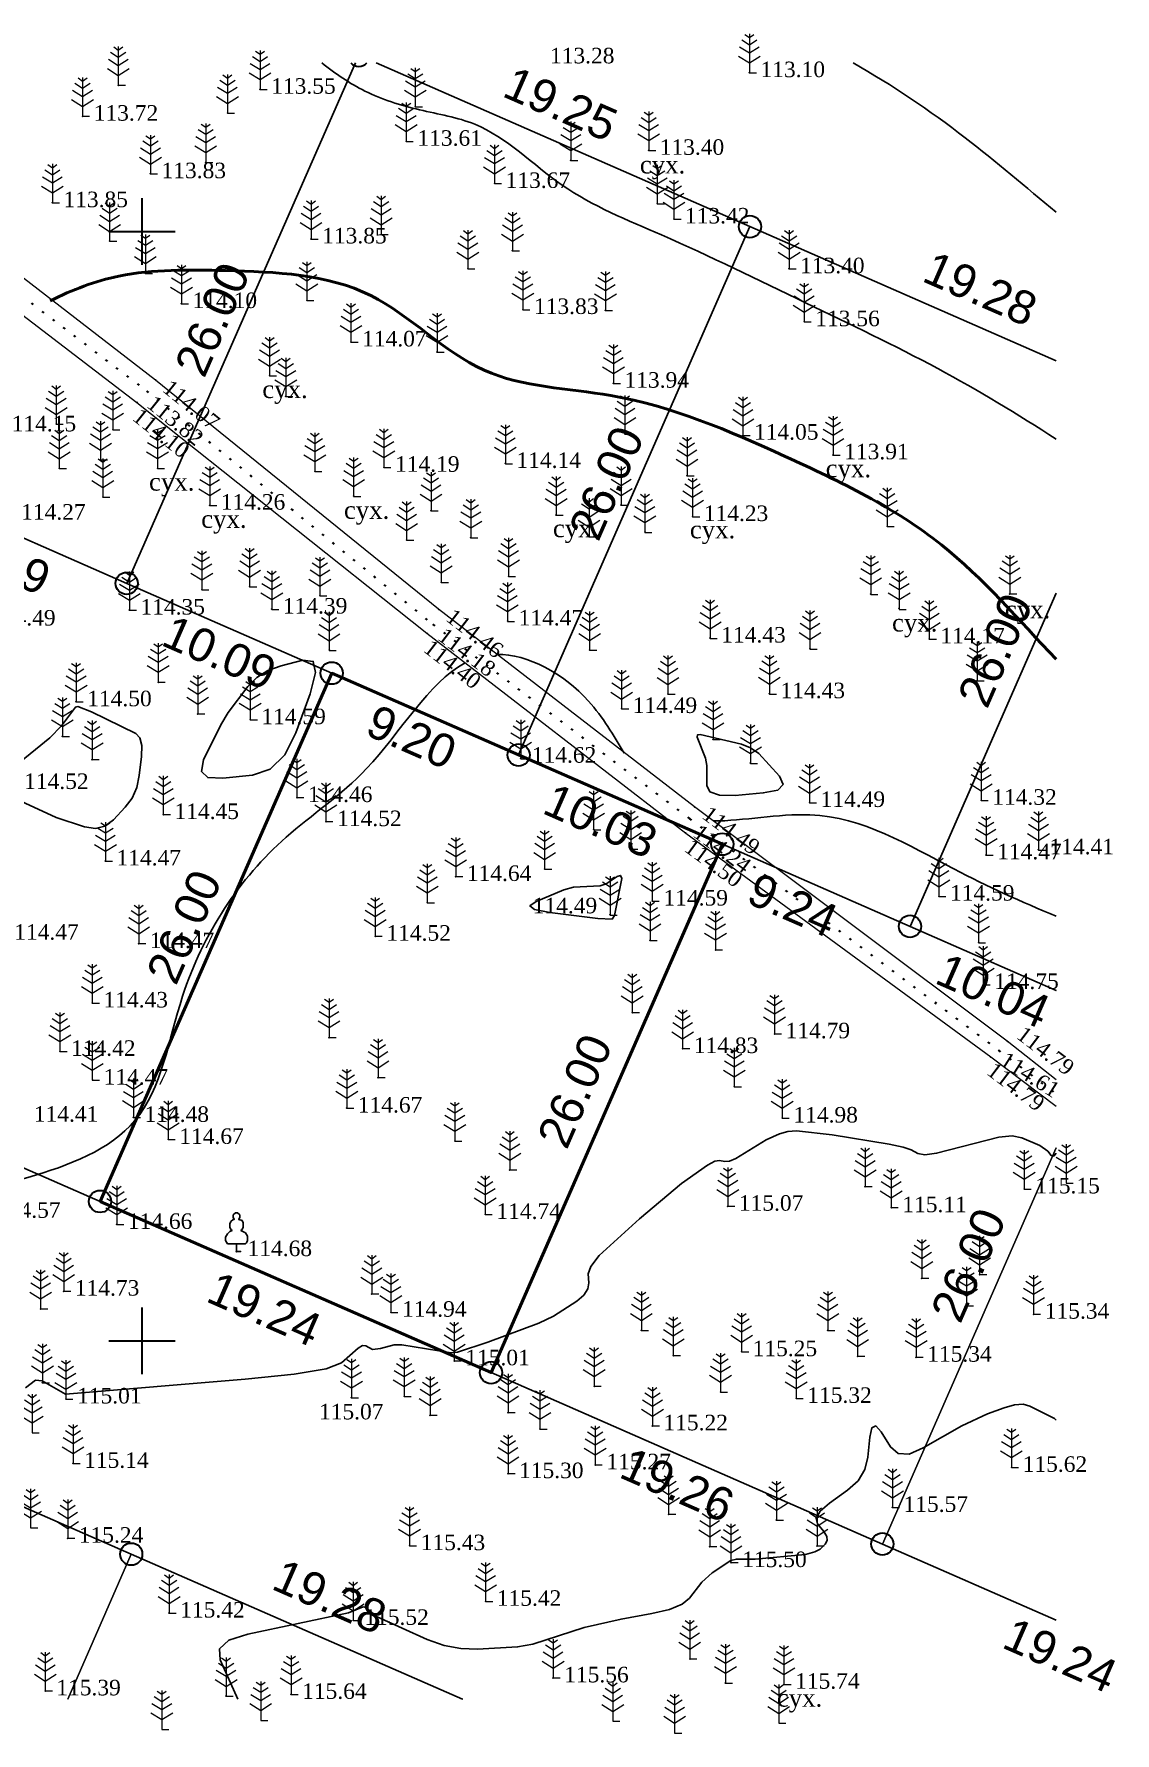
# Model space of a CAD drawing. Header units: millimetres. Extents: x 5405502.4 to 5405593.9, y 5525032.3 to 5525112.3.
# Drawn here: x 5405545.1 to 5405593.9, y 5525032.3 to 5525108.9 of the extents above; entities that cross this region are included whole.
import ezdxf
from ezdxf.enums import TextEntityAlignment as Align

# ---------------------------------------------------------------- set-up
doc = ezdxf.new("R2010")
doc.units = ezdxf.units.MM
doc.linetypes.add('HIDDEN', pattern=[0.5, 0, -0.5])
for name, color, linetype, lineweight in [('11900000', 1, 'Continuous', 30), ('рельеф', 7, 'Continuous', 0), ('ТОЧКИ', 7, 'Continuous', 30)]:
    doc.layers.add(name, color=color, linetype=linetype, lineweight=lineweight)
for name, color, linetype in [('горизонтали', 42, 'Continuous'), ('Ділянки_Межі', 10, 'Continuous'), ('надписи', 7, 'Continuous'), ('отметки', 7, 'Continuous'), ('промеры', 185, 'Continuous'), ('Растительность', 7, 'Continuous')]:
    doc.layers.add(name, color=color, linetype=linetype)
doc.styles.get("Standard").update_dxf_attribs({"font": 'arial.ttf'})
doc.styles.add('times', font='times.ttf')
doc.linetypes.add('канава 0', pattern='A,0.9,0,["|",Standard,S=0.25,R=0,X=0,Y=0],0.1', length=1)

# ---------------------------------------------------------------- blocks, each defined once
blk = doc.blocks.new('A$C51FE15A3')
at = {"layer": 'Растительность', "color": 94, "lineweight": 0}
for points in [[(-0.201, 1.726), (0, 1.584), (0.201, 1.726)], [(0, 1.75), (0, 0), (0.319, 0)], [(-0.447, 1.172), (0, 0.895), (0.447, 1.172)], [(-0.343, 1.489), (0, 1.267), (0.343, 1.489)], [(-0.493, 0.753), (0, 0.444), (0.493, 0.753)]]:
    blk.add_lwpolyline(points, dxfattribs=at)
blk = doc.blocks.new('A$C2ACB5305')
at = {"layer": 'Растительность'}
blk.add_lwpolyline([(0.2, 0), (0.2, 0), (0, 0), (0, 0.35), (-0.4, 0.35), (-0.5, 0.5), (-0.5, 0.65), (-0.4, 0.8), (-0.3, 0.9), (-0.2, 0.95), (-0.25, 1), (-0.3, 1.1), (-0.3, 1.25), (-0.25, 1.35), (-0.15, 1.45), (-0.1, 1.45), (-0.15, 1.55), (-0.15, 1.65), (-0.05, 1.75), (0.05, 1.75), (0.15, 1.65), (0.15, 1.55), (0.1, 1.45), (0.25, 1.4), (0.3, 1.3), (0.3, 1.1), (0.25, 1), (0.2, 0.95), (0.4, 0.85), (0.5, 0.7), (0.5, 0.5), (0.45, 0.4), (0.4, 0.35), (0, 0.35)], dxfattribs=at)

msp = doc.modelspace()

# ---------------------------------------------------------------- linework, layer by layer
at = {"layer": '11900000', "color": 7}
for points in [[(5405550, 5525098.5, 0), (5405550, 5525101.5, 0)], [(5405550, 5525098.5, 0), (5405550, 5525101.5, 0)], [(5405548.5, 5525100, 0), (5405551.5, 5525100, 0)], [(5405548.5, 5525100, 0), (5405551.5, 5525100, 0)], [(5405550, 5525048.5, 0), (5405550, 5525051.5, 0)], [(5405550, 5525048.5, 0), (5405550, 5525051.5, 0)], [(5405548.5, 5525050, 0), (5405551.5, 5525050, 0)], [(5405548.5, 5525050, 0), (5405551.5, 5525050, 0)]]:
    msp.add_polyline3d(points, dxfattribs=at)
at = {"layer": 'горизонтали', "color": 32}
for points in [[(5405553.647, 5525075.352, 114.5), (5405552.967, 5525075.382, 114.5), (5405552.677, 5525075.662, 114.5), (5405552.777, 5525076.182, 114.5), (5405553.547, 5525077.762, 114.5), (5405553.877, 5525078.322, 114.5), (5405554.767, 5525079.492, 114.5), (5405555.177, 5525079.892, 114.5), (5405555.677, 5525080.212, 114.5), (5405556.277, 5525080.422, 114.5), (5405557.247, 5525080.682, 114.5), (5405557.717, 5525080.622, 114.5), (5405557.827, 5525080.122, 114.5), (5405557.577, 5525079.162, 114.5), (5405556.937, 5525077.402, 114.5), (5405556.437, 5525076.402, 114.5), (5405555.777, 5525075.762, 114.5), (5405554.977, 5525075.492, 114.5), (5405553.647, 5525075.352, 114.5)], [(5405577.027, 5525076.892, 114.5), (5405577.427, 5525076.732, 114.5), (5405577.807, 5525076.472, 114.5), (5405578.737, 5525075.442, 114.5), (5405578.897, 5525075.072, 114.5), (5405578.657, 5525074.822, 114.5), (5405578.007, 5525074.692, 114.5), (5405576.737, 5525074.582, 114.5), (5405576.027, 5525074.592, 114.5), (5405575.597, 5525074.742, 114.5), (5405575.467, 5525075.032, 114.5), (5405575.457, 5525075.932, 114.5), (5405575.397, 5525076.262, 114.5), (5405575.027, 5525077.202, 114.5), (5405575.047, 5525077.312, 114.5), (5405575.167, 5525077.322, 114.5), (5405577.027, 5525076.892, 114.5)], [(5405571.197, 5525069.002, 114.5), (5405570.547, 5525069.032, 114.5), (5405568.387, 5525069.302, 114.5), (5405567.697, 5525069.432, 114.5), (5405567.487, 5525069.602, 114.5), (5405567.767, 5525069.802, 114.5), (5405569.017, 5525070.322, 114.5), (5405569.447, 5525070.442, 114.5), (5405570.657, 5525070.512, 114.5), (5405570.927, 5525070.592, 114.5), (5405571.427, 5525070.922, 114.5), (5405571.567, 5525070.972, 114.5), (5405571.627, 5525070.842, 114.5), (5405571.297, 5525069.162, 114.5), (5405571.197, 5525069.002, 114.5)]]:
    msp.add_polyline3d(points, close=True, dxfattribs=at)
for points in [[(5405544.307, 5525075.922, 114.5), (5405545.847, 5525077.172, 114.5), (5405546.377, 5525077.712, 114.5), (5405546.997, 5525078.552, 114.5), (5405547.107, 5525078.582, 114.5), (5405547.727, 5525078.352, 114.5), (5405549.727, 5525077.372, 114.5), (5405549.907, 5525077.172, 114.5), (5405549.987, 5525076.832, 114.5), (5405549.977, 5525076.332, 114.5), (5405549.877, 5525075.482, 114.5), (5405549.767, 5525074.942, 114.5), (5405549.557, 5525074.462, 114.5), (5405549.247, 5525074.052, 114.5), (5405548.717, 5525073.482, 114.5), (5405548.327, 5525073.192, 114.5), (5405547.897, 5525073.092, 114.5), (5405547.407, 5525073.162, 114.5), (5405546.137, 5525073.592, 114.5), (5405544.537, 5525074.322, 114.5)], [(5405544.747, 5525047.872, 115), (5405545.197, 5525048.222, 115), (5405545.497, 5525048.192, 115), (5405546.547, 5525047.592, 115), (5405554.647, 5525048.262, 115), (5405556.857, 5525048.492, 115), (5405558.307, 5525048.742, 115), (5405558.997, 5525049.012, 115), (5405559.737, 5525049.672, 115), (5405559.947, 5525049.782, 115), (5405560.087, 5525049.772, 115), (5405560.387, 5525049.602, 115), (5405560.757, 5525049.652, 115), (5405561.367, 5525049.812, 115), (5405561.717, 5525049.812, 115), (5405563.937, 5525049.452, 115), (5405564.217, 5525049.492, 115), (5405565.587, 5525049.942, 115), (5405567.887, 5525050.792, 115), (5405568.557, 5525051.102, 115), (5405569.607, 5525051.792, 115), (5405569.917, 5525052.062, 115), (5405570.097, 5525052.342, 115), (5405570.147, 5525052.612, 115), (5405570.117, 5525053.012, 115), (5405570.227, 5525053.352, 115), (5405570.607, 5525053.842, 115), (5405572.427, 5525055.492, 115), (5405574.327, 5525057.082, 115), (5405575.497, 5525057.922, 115), (5405575.827, 5525058.092, 115), (5405576.037, 5525058.122, 115), (5405576.277, 5525058.082, 115), (5405576.477, 5525058.102, 115), (5405576.767, 5525058.212, 115), (5405578.137, 5525059.062, 115), (5405578.737, 5525059.332, 115), (5405579.107, 5525059.432, 115), (5405579.497, 5525059.462, 115), (5405581.107, 5525059.282, 115), (5405583.677, 5525058.862, 115), (5405584.317, 5525058.722, 115), (5405584.667, 5525058.602, 115), (5405584.977, 5525058.442, 115), (5405585.287, 5525058.382, 115), (5405585.817, 5525058.452, 115), (5405588.627, 5525059.182, 115), (5405589.227, 5525059.232, 115), (5405589.657, 5525059.152, 115), (5405590.477, 5525058.802, 115), (5405590.837, 5525058.542, 115), (5405590.977, 5525058.352, 115), (5405591.097, 5525058.322, 115), (5405591.211, 5525058.46, 115)], [(5405554.318, 5525033.845, 115.5), (5405554.317, 5525033.852, 115.5), (5405553.527, 5525035.622, 115.5), (5405553.497, 5525036.112, 115.5), (5405553.907, 5525036.502, 115.5), (5405554.767, 5525036.782, 115.5), (5405559.307, 5525037.742, 115.5), (5405559.967, 5525038.012, 115.5), (5405560.087, 5525037.982, 115.5), (5405560.597, 5525037.562, 115.5), (5405562.857, 5525036.542, 115.5), (5405563.627, 5525036.272, 115.5), (5405564.377, 5525036.122, 115.5), (5405565.117, 5525036.092, 115.5), (5405566.927, 5525036.202, 115.5), (5405567.617, 5525036.332, 115.5), (5405569.937, 5525037.072, 115.5), (5405571.597, 5525037.452, 115.5), (5405572.977, 5525037.702, 115.5), (5405573.777, 5525037.892, 115.5), (5405574.347, 5525038.132, 115.5), (5405574.687, 5525038.402, 115.5), (5405575.237, 5525039.112, 115.5), (5405575.707, 5525039.542, 115.5), (5405576.547, 5525040.102, 115.5), (5405576.797, 5525040.162, 115.5), (5405577.647, 5525040.162, 115.5), (5405579.907, 5525040.372, 115.5), (5405580.327, 5525040.482, 115.5), (5405580.567, 5525040.612, 115.5), (5405580.797, 5525040.832, 115.5), (5405580.887, 5525040.992, 115.5), (5405580.867, 5525041.182, 115.5), (5405580.737, 5525041.402, 115.5), (5405580.447, 5525041.742, 115.5), (5405580.387, 5525042.002, 115.5), (5405580.567, 5525042.312, 115.5), (5405580.987, 5525042.682, 115.5), (5405581.807, 5525043.262, 115.5), (5405582.277, 5525043.692, 115.5), (5405582.577, 5525044.192, 115.5), (5405582.717, 5525044.752, 115.5), (5405582.807, 5525045.662, 115.5), (5405582.907, 5525046.082, 115.5), (5405583.077, 5525046.162, 115.5), (5405583.317, 5525045.892, 115.5), (5405583.737, 5525045.212, 115.5), (5405584.087, 5525044.912, 115.5), (5405584.587, 5525044.892, 115.5), (5405585.217, 5525045.172, 115.5), (5405586.957, 5525046.172, 115.5), (5405588.107, 5525046.702, 115.5), (5405588.867, 5525046.982, 115.5), (5405589.337, 5525047.112, 115.5), (5405589.717, 5525047.142, 115.5), (5405590.027, 5525047.052, 115.5), (5405591.137, 5525046.492, 115.5), (5405591.211, 5525046.42, 115.5)]]:
    msp.add_polyline3d(points, dxfattribs=at)
for points, knots in [([(5405558.101, 5525107.598), (5405558.728, 5525107.11), (5405560.057, 5525106.182), (5405562.486, 5525105.421), (5405565.832, 5525104.897), (5405568.827, 5525101.723), (5405574.123, 5525099.626), (5405579.745, 5525096.832), (5405585.788, 5525093.994), (5405589.471, 5525091.761), (5405591.211, 5525090.632)], [14.479111, 14.479111, 14.479111, 14.479111, 16.826034, 19.431788, 22.005704, 26.799828, 31.811981, 38.996737, 45.651099, 51.844676, 51.844676, 51.844676, 51.844676]), ([(5405591.211, 5525100.863), (5405589.845, 5525101.996), (5405586.917, 5525104.501), (5405583.833, 5525106.589), (5405582.051, 5525107.598)], [232.276192, 232.276192, 232.276192, 232.276192, 237.536386, 243.690665, 243.690665, 243.690665, 243.690665]), ([(5405571.731, 5525076.49), (5405571.267, 5525077.282), (5405569.908, 5525079.585), (5405567.388, 5525080.956), (5405565.995, 5525080.937)], [364.394673, 364.394673, 364.394673, 364.394673, 366.968501, 371.521638, 371.521638, 371.521638, 371.521638]), ([(5405564.572, 5525080.559), (5405562.906, 5525079.67), (5405560.685, 5525075.663), (5405555.322, 5525072.227), (5405551.592, 5525066.625), (5405550.638, 5525059.403), (5405543.146, 5525056.522), (5405535.988, 5525055.956), (5405527.943, 5525053.734), (5405521.162, 5525050.271), (5405521.307, 5525041.822), (5405517.894, 5525042.432), (5405516.049, 5525041.732), (5405515.894, 5525038.175), (5405513.06, 5525035.937), (5405511.072, 5525034.347), (5405510.449, 5525033.845)], [373.184351, 373.184351, 373.184351, 373.184351, 379.452418, 384.22613, 392.765907, 398.774239, 404.236612, 414.559908, 420.876887, 429.320193, 435.927774, 437.596895, 438.692024, 441.444871, 446.618091, 449.011545, 449.011545, 449.011545, 449.011545]), ([(5405591.211, 5525069.134), (5405589.653, 5525069.782), (5405585.989, 5525071.433), (5405581.325, 5525074.345), (5405577.105, 5525073.423), (5405575.758, 5525073.429)], [342.512283, 342.512283, 342.512283, 342.512283, 347.557694, 354.49476, 358.612752, 358.612752, 358.612752, 358.612752])]:
    msp.add_open_spline(points, degree=3, knots=knots, dxfattribs=at)
at = {"layer": 'горизонтали', "color": 32, "lineweight": 50}
msp.add_open_spline([(5405591.211, 5525080.719), (5405589.526, 5525082.475), (5405586.147, 5525086.486), (5405578.934, 5525089.947), (5405572.117, 5525092.895), (5405565.016, 5525092.996), (5405560.494, 5525098.002), (5405554.353, 5525098.24), (5405549.372, 5525098.318), (5405546.859, 5525097.377), (5405545.865, 5525096.877)], degree=3, knots=[344.381055, 344.381055, 344.381055, 344.381055, 351.634905, 359.732332, 368.054814, 373.883266, 380.004986, 386.648546, 391.457009, 394.799547, 394.799547, 394.799547, 394.799547], dxfattribs=at)
at = {"layer": 'Ділянки_Межі'}
for points in [[(5405559.62, 5525107.598), (5405549.312, 5525084.135), (5405540.894, 5525087.821), (5405518.613, 5525097.576)], [(5405560.552, 5525107.598), (5405577.405, 5525100.219), (5405566.977, 5525076.402), (5405558.553, 5525080.09), (5405549.312, 5525084.135)], [(5405549.312, 5525084.135), (5405559.62, 5525107.598)], [(5405566.977, 5525076.402), (5405577.405, 5525100.219), (5405591.211, 5525094.174)], [(5405591.211, 5525083.702), (5405584.621, 5525068.677), (5405576.161, 5525072.381), (5405566.977, 5525076.402)], [(5405584.621, 5525068.677), (5405591.211, 5525083.702)], [(5405591.211, 5525065.791), (5405584.621, 5525068.677)]]:
    msp.add_lwpolyline(points, dxfattribs=at)
at = {"layer": 'Ділянки_Межі', "lineweight": 25}
for points in [[(5405560.552, 5525107.598), (5405577.405, 5525100.219), (5405591.211, 5525094.174)], [(5405591.211, 5525037.409), (5405583.377, 5525040.839), (5405565.733, 5525048.564), (5405548.11, 5525056.279), (5405530.466, 5525064.004), (5405519.862, 5525068.646), (5405517.04, 5525062.202), (5405514.247, 5525055.822), (5405531.873, 5525048.105), (5405549.514, 5525040.382), (5405564.445, 5525033.845)]]:
    msp.add_lwpolyline(points, dxfattribs=at)
at = {"layer": 'Ділянки_Межі'}
msp.add_lwpolyline([(5405530.466, 5525064.004), (5405540.894, 5525087.821), (5405549.312, 5525084.135), (5405558.553, 5525080.09), (5405548.11, 5525056.279)], close=True, dxfattribs=at)
at = {"layer": 'Ділянки_Межі', "lineweight": 50}
msp.add_lwpolyline([(5405548.11, 5525056.279), (5405558.553, 5525080.09), (5405566.977, 5525076.402), (5405576.161, 5525072.381), (5405565.733, 5525048.564)], close=True, dxfattribs=at)
at = {"layer": 'Ділянки_Межі', "lineweight": 0}
for points in [[(5405565.733, 5525048.564), (5405576.161, 5525072.381), (5405584.621, 5525068.677), (5405591.211, 5525065.791)], [(5405591.211, 5525058.7), (5405583.377, 5525040.839), (5405565.733, 5525048.564)], [(5405583.377, 5525040.839), (5405591.211, 5525058.7)], [(5405525.635, 5525033.845), (5405531.873, 5525048.105), (5405549.514, 5525040.382), (5405546.652, 5525033.845)], [(5405546.652, 5525033.845), (5405549.514, 5525040.382), (5405564.445, 5525033.845)], [(5405591.211, 5525037.409), (5405583.377, 5525040.839)]]:
    msp.add_lwpolyline(points, dxfattribs=at)
at = {"layer": 'отметки', "color": 7}
for p in [(5405577.382, 5525107.154, 113.1), (5405548.931, 5525106.591, 113.629), (5405555.325, 5525106.407, 113.55), (5405553.854, 5525105.336, 113.627), (5405562.32, 5525105.62, 113.478), (5405547.323, 5525105.193, 113.717), (5405561.916, 5525104.062, 113.606), (5405552.87, 5525103.117, 113.833), (5405569.326, 5525103.204, 113.425), (5405572.838, 5525103.653, 113.396), (5405550.38, 5525102.6, 113.828), (5405565.891, 5525102.161, 113.673), (5405545.959, 5525101.294, 113.847), (5405573.227, 5525101.258, 113.455), (5405573.975, 5525100.56, 113.424), (5405548.547, 5525099.567, 113.908), (5405557.622, 5525099.66, 113.852), (5405560.782, 5525099.872, 113.915), (5405566.699, 5525099.129, 113.706), (5405550.154, 5525098.119, 114.026), (5405564.691, 5525098.317, 113.824), (5405579.165, 5525098.316, 113.398), (5405551.78, 5525096.746, 114.095), (5405557.434, 5525096.889, 114.134), (5405567.169, 5525096.48, 113.828), (5405570.893, 5525096.45, 113.829), (5405579.851, 5525095.929, 113.557), (5405559.423, 5525095.016, 114.068), (5405563.305, 5525094.566, 114.022), (5405550.609, 5525093.299, 114.074), (5405555.754, 5525093.498, 114.187), (5405571.249, 5525093.158, 113.938), (5405550.233, 5525092.788, 113.816), (5405556.482, 5525092.572, 114.136), (5405549.773, 5525092.292, 114.104), (5405546.139, 5525091.325, 114.16), (5405548.69, 5525091.071, 114.167), (5405571.77, 5525090.877, 114.179), (5405577.088, 5525090.815, 114.052), (5405546.279, 5525089.324, 114.216), (5405548.131, 5525089.712, 114.216), (5405550.702, 5525089.327, 114.196), (5405560.906, 5525089.368, 114.194), (5405566.378, 5525089.542, 114.141), (5405581.154, 5525089.931, 113.909), (5405557.796, 5525089.193, 114.217), (5405574.575, 5525088.996, 114.087), (5405548.239, 5525088.027, 114.235), (5405559.539, 5525088.076, 114.244), (5405553.052, 5525087.66, 114.264), (5405563.031, 5525087.417, 114.254), (5405568.668, 5525087.224, 114.333), (5405571.599, 5525087.674, 114.318), (5405574.824, 5525087.147, 114.232), (5405564.818, 5525086.203, 114.285), (5405570.157, 5525086.249, 114.349), (5405572.674, 5525086.448, 114.279), (5405583.594, 5525086.712, 114.042), (5405561.935, 5525086.091, 114.335), (5405554.851, 5525083.992, 114.399), (5405563.498, 5525084.183, 114.369), (5405566.526, 5525084.454, 114.4), (5405552.709, 5525083.861, 114.334), (5405558.023, 5525083.59, 114.413), (5405582.851, 5525083.656, 114.228), (5405589.115, 5525083.666, 113.996), (5405549.432, 5525082.931, 114.347), (5405555.85, 5525082.976, 114.389), (5405563.367, 5525082.965, 114.458), (5405566.478, 5525082.44, 114.47), (5405584.123, 5525083.008, 114.405), (5405562.847, 5525081.89, 114.399), (5405563.133, 5525082.273, 114.182), (5405575.612, 5525081.671, 114.432), (5405585.488, 5525081.631, 114.171), (5405558.439, 5525081.128, 114.494), (5405570.177, 5525081.134, 114.441), (5405580.112, 5525081.189, 114.499), (5405550.736, 5525079.683, 114.396), (5405587.645, 5525079.757, 114.195), (5405547.031, 5525078.799, 114.496), (5405573.715, 5525079.157, 114.44), (5405578.285, 5525079.163, 114.434), (5405552.515, 5525078.248, 114.415), (5405554.879, 5525077.989, 114.586), (5405571.619, 5525078.496, 114.49), (5405546.411, 5525077.242, 114.511), (5405575.743, 5525077.112, 114.503), (5405567.071, 5525076.254, 114.616), (5405547.753, 5525076.194, 114.58), (5405577.429, 5525076.034, 114.519), (5405556.982, 5525074.481, 114.458), (5405574.913, 5525074.055, 114.495), (5405580.09, 5525074.26, 114.492), (5405587.829, 5525074.359, 114.323), (5405550.963, 5525073.716, 114.454), (5405558.297, 5525073.396, 114.517), (5405574.704, 5525073.518, 114.24), (5405570.36, 5525073.051, 114.526), (5405574.514, 5525072.886, 114.497), (5405572.034, 5525072.162, 114.507), (5405588.052, 5525071.902, 114.466), (5405590.409, 5525072.128, 114.405), (5405548.35, 5525071.622, 114.468), (5405564.144, 5525070.925, 114.637), (5405568.151, 5525071.268, 114.508), (5405562.864, 5525069.741, 114.513), (5405573.006, 5525069.817, 114.59), (5405585.923, 5525070.038, 114.586), (5405571.1, 5525069.206, 114.487), (5405549.851, 5525067.899, 114.466), (5405560.517, 5525068.232, 114.519), (5405572.904, 5525068.042, 114.635), (5405587.711, 5525067.957, 114.654), (5405575.854, 5525067.615, 114.66), (5405587.919, 5525066.057, 114.747), (5405547.763, 5525065.223, 114.429), (5405572.102, 5525064.791, 114.717), (5405558.43, 5525063.665, 114.585), (5405578.513, 5525063.834, 114.794), (5405589.003, 5525063.494, 114.789), (5405546.301, 5525063.042, 114.422), (5405574.373, 5525063.168, 114.825), (5405588.264, 5525062.797, 114.789), (5405588.63, 5525063.085, 114.605), (5405547.77, 5525061.746, 114.473), (5405560.644, 5525061.857, 114.596), (5405576.704, 5525061.446, 114.872), (5405559.229, 5525060.485, 114.67), (5405549.613, 5525060.065, 114.483), (5405578.865, 5525060.036, 114.981), (5405551.181, 5525059.072, 114.674), (5405564.107, 5525058.997, 114.785), (5405566.578, 5525057.697, 114.815), (5405582.596, 5525056.947, 115.096), (5405589.771, 5525056.843, 115.154), (5405565.476, 5525055.692, 114.743), (5405576.406, 5525056.062, 115.074), (5405583.774, 5525055.995, 115.106), (5405548.862, 5525055.242, 114.664), (5405554.259, 5525054.015, 114.683), (5405585.147, 5525052.819, 115.298), (5405587.755, 5525052.98, 115.244), (5405546.473, 5525052.235, 114.726), (5405560.358, 5525052.108, 114.939), (5405545.432, 5525051.437, 114.775), (5405561.223, 5525051.284, 114.945), (5405587.175, 5525051.585, 115.32), (5405590.196, 5525051.196, 115.338), (5405572.515, 5525050.471, 115.128), (5405580.916, 5525050.469, 115.288), (5405577.027, 5525049.505, 115.253), (5405564.074, 5525049.095, 115.013), (5405573.948, 5525049.334, 115.238), (5405582.266, 5525049.305, 115.452), (5405584.897, 5525049.257, 115.337), (5405545.51, 5525048.11, 115.007), (5405570.384, 5525047.952, 115.165), (5405546.573, 5525047.373, 115.013), (5405559.443, 5525047.433, 115.067), (5405561.819, 5525047.49, 115.094), (5405576.078, 5525047.692, 115.292), (5405579.49, 5525047.401, 115.315), (5405562.986, 5525046.635, 115.096), (5405566.499, 5525046.764, 115.088), (5405567.938, 5525046.023, 115.163), (5405573.005, 5525046.164, 115.225), (5405546.891, 5525044.471, 115.14), (5405570.435, 5525044.406, 115.266), (5405589.2, 5525044.292, 115.623), (5405566.497, 5525044.008, 115.301), (5405573.742, 5525042.177, 115.383), (5405578.599, 5525041.923, 115.469), (5405583.829, 5525042.487, 115.571), (5405546.65, 5525041.099, 115.243), (5405562.064, 5525040.762, 115.43), (5405575.589, 5525040.721, 115.474), (5405580.43, 5525040.753, 115.485), (5405576.556, 5525039.999, 115.503), (5405565.494, 5525038.254, 115.416), (5405551.222, 5525037.725, 115.423), (5405559.522, 5525037.395, 115.517), (5405574.696, 5525035.659, 115.564), (5405545.637, 5525034.218, 115.385), (5405568.533, 5525034.804, 115.556), (5405576.301, 5525034.57, 115.575), (5405578.942, 5525034.517, 115.738), (5405553.79, 5525033.984, 115.47), (5405556.718, 5525034.059, 115.644)]:
    msp.add_point(p, dxfattribs=at)
at = {"layer": 'рельеф', "color": 7, "linetype": 'канава 0'}
for points, elevation in [([(5405529.904, 5525107.598), (5405535.434, 5525103.256), (5405549.773, 5525092.292), (5405562.847, 5525081.89), (5405574.514, 5525072.886), (5405588.264, 5525062.797), (5405591.211, 5525060.568)], 113.39), ([(5405591.211, 5525061.757), (5405589, 5525063.5), (5405574.91, 5525074.06), (5405563.36, 5525082.97), (5405550.609, 5525093.299), (5405536.247, 5525104.388), (5405532.035, 5525107.598)], 113.66)]:
    msp.add_lwpolyline(points, dxfattribs=dict(at, elevation=elevation))
at = {"layer": 'рельеф', "color": 7, "linetype": 'HIDDEN', "lineweight": 40, "elevation": 113.4}
msp.add_lwpolyline([(5405530.894, 5525107.598), (5405535.95, 5525103.67), (5405550.22, 5525092.8), (5405563.12, 5525082.28), (5405574.69, 5525073.53), (5405588.62, 5525063.09), (5405591.211, 5525061.132)], dxfattribs=at)
at = {"layer": 'ТОЧКИ'}
for centre in [(5405577.405, 5525100.219), (5405549.312, 5525084.135, 107.24), (5405558.553, 5525080.09, 107.24), (5405566.977, 5525076.402, 107.24), (5405576.161, 5525072.381, 107.24), (5405584.621, 5525068.677, 107.24), (5405548.11, 5525056.279), (5405565.733, 5525048.564), (5405583.377, 5525040.839), (5405549.514, 5525040.382)]:
    msp.add_circle(centre, 0.5, dxfattribs=at)
for centre, start, end in [((5405559.772, 5525107.939), 223.04433, 269.92903), ((5405559.771, 5525107.939), 270.07097, 316.95567)]:
    msp.add_arc(centre, 0.5, start, end, dxfattribs=at)

# ---------------------------------------------------------------- block references
at = {"layer": 'Растительность', "color": 7}
for name, p in [('A$C51FE15A3', (5405577.38, 5525107.15, 113.1)), ('A$C51FE15A3', (5405548.93, 5525106.59, 113.63)), ('A$C51FE15A3', (5405555.32, 5525106.4, 113.55)), ('A$C51FE15A3', (5405547.32, 5525105.19, 113.72)), ('A$C51FE15A3', (5405553.85, 5525105.33, 113.63)), ('A$C51FE15A3', (5405562.32, 5525105.62, 113.48)), ('A$C51FE15A3', (5405561.91, 5525104.06, 113.61)), ('A$C51FE15A3', (5405572.84, 5525103.65, 113.4)), ('A$C51FE15A3', (5405552.87, 5525103.11, 113.83)), ('A$C51FE15A3', (5405569.33, 5525103.2, 113.43)), ('A$C51FE15A3', (5405550.38, 5525102.59, 113.83)), ('A$C51FE15A3', (5405565.89, 5525102.16, 113.67)), ('A$C51FE15A3', (5405545.96, 5525101.29, 113.85)), ('A$C51FE15A3', (5405573.23, 5525101.25, 113.46)), ('A$C51FE15A3', (5405573.98, 5525100.56, 113.42)), ('A$C51FE15A3', (5405560.78, 5525099.86, 113.92)), ('A$C51FE15A3', (5405548.54, 5525099.56, 113.91)), ('A$C51FE15A3', (5405557.62, 5525099.65, 113.85)), ('A$C51FE15A3', (5405566.7, 5525099.12, 113.71)), ('A$C51FE15A3', (5405564.69, 5525098.31, 113.82)), ('A$C51FE15A3', (5405579.17, 5525098.31, 113.4)), ('A$C51FE15A3', (5405550.15, 5525098.11, 114.03)), ('A$C51FE15A3', (5405551.78, 5525096.74, 114.1)), ('A$C51FE15A3', (5405557.43, 5525096.88, 114.13)), ('A$C51FE15A3', (5405567.17, 5525096.47, 113.83)), ('A$C51FE15A3', (5405570.89, 5525096.44, 113.83)), ('A$C51FE15A3', (5405579.85, 5525095.92, 113.56)), ('A$C51FE15A3', (5405559.42, 5525095.01, 114.07)), ('A$C51FE15A3', (5405563.3, 5525094.56, 114.02)), ('A$C51FE15A3', (5405555.75, 5525093.49, 114.19)), ('A$C51FE15A3', (5405571.25, 5525093.15, 113.94)), ('A$C51FE15A3', (5405556.48, 5525092.56, 114.14)), ('A$C51FE15A3', (5405546.13, 5525091.31, 114.16)), ('A$C51FE15A3', (5405548.68, 5525091.06, 114.17)), ('A$C51FE15A3', (5405571.77, 5525090.86, 114.18)), ('A$C51FE15A3', (5405577.09, 5525090.8, 114.05)), ('A$C51FE15A3', (5405581.15, 5525089.92, 113.91)), ('A$C51FE15A3', (5405546.27, 5525089.31, 114.22)), ('A$C51FE15A3', (5405548.13, 5525089.7, 114.22)), ('A$C51FE15A3', (5405550.7, 5525089.32, 114.2)), ('A$C51FE15A3', (5405557.79, 5525089.18, 114.22)), ('A$C51FE15A3', (5405560.9, 5525089.36, 114.19)), ('A$C51FE15A3', (5405566.38, 5525089.53, 114.14)), ('A$C51FE15A3', (5405574.57, 5525088.98, 114.09)), ('A$C51FE15A3', (5405548.23, 5525088.02, 114.24)), ('A$C51FE15A3', (5405553.05, 5525087.65, 114.26)), ('A$C51FE15A3', (5405559.54, 5525088.06, 114.24)), ('A$C51FE15A3', (5405571.6, 5525087.66, 114.32)), ('A$C51FE15A3', (5405563.03, 5525087.4, 114.25)), ('A$C51FE15A3', (5405568.67, 5525087.21, 114.33)), ('A$C51FE15A3', (5405574.82, 5525087.13, 114.23)), ('A$C51FE15A3', (5405561.93, 5525086.08, 114.34)), ('A$C51FE15A3', (5405564.82, 5525086.19, 114.28)), ('A$C51FE15A3', (5405570.15, 5525086.23, 114.35)), ('A$C51FE15A3', (5405572.67, 5525086.43, 114.28)), ('A$C51FE15A3', (5405583.59, 5525086.7, 114.04)), ('A$C51FE15A3', (5405566.52, 5525084.44, 114.4)), ('A$C51FE15A3', (5405552.7, 5525083.85, 114.33)), ('A$C51FE15A3', (5405554.85, 5525083.98, 114.4)), ('A$C51FE15A3', (5405563.49, 5525084.17, 114.37)), ('A$C51FE15A3', (5405549.43, 5525082.93, 114.35)), ('A$C51FE15A3', (5405555.85, 5525082.96, 114.39)), ('A$C51FE15A3', (5405558.02, 5525083.57, 114.41)), ('A$C51FE15A3', (5405582.85, 5525083.64, 114.23)), ('A$C51FE15A3', (5405584.13, 5525082.96, 114.41)), ('A$C51FE15A3', (5405589.12, 5525083.66, 114)), ('A$C51FE15A3', (5405566.47, 5525082.42, 114.47)), ('A$C51FE15A3', (5405575.61, 5525081.65, 114.43)), ('A$C51FE15A3', (5405585.49, 5525081.62, 114.17)), ('A$C51FE15A3', (5405558.43, 5525081.11, 114.49)), ('A$C51FE15A3', (5405570.18, 5525081.12, 114.44)), ('A$C51FE15A3', (5405580.11, 5525081.17, 114.5)), ('A$C51FE15A3', (5405550.73, 5525079.69, 114.4)), ('A$C51FE15A3', (5405573.71, 5525079.14, 114.44)), ('A$C51FE15A3', (5405578.28, 5525079.15, 114.43)), ('A$C51FE15A3', (5405587.65, 5525079.75, 114.2)), ('A$C51FE15A3', (5405547.03, 5525078.8, 114.5)), ('A$C51FE15A3', (5405571.62, 5525078.48, 114.49)), ('A$C51FE15A3', (5405552.51, 5525078.25, 114.41)), ('A$C51FE15A3', (5405554.88, 5525077.99, 114.59)), ('A$C51FE15A3', (5405546.41, 5525077.24, 114.51)), ('A$C51FE15A3', (5405575.74, 5525077.1, 114.5)), ('A$C51FE15A3', (5405547.75, 5525076.2, 114.58)), ('A$C51FE15A3', (5405567.07, 5525076.23, 114.62)), ('A$C51FE15A3', (5405577.43, 5525076.02, 114.52)), ('A$C51FE15A3', (5405556.98, 5525074.48, 114.46)), ('A$C51FE15A3', (5405550.96, 5525073.72, 114.45)), ('A$C51FE15A3', (5405580.09, 5525074.24, 114.49)), ('A$C51FE15A3', (5405587.83, 5525074.35, 114.32)), ('A$C51FE15A3', (5405558.29, 5525073.4, 114.52)), ('A$C51FE15A3', (5405570.36, 5525073.03, 114.53)), ('A$C51FE15A3', (5405548.35, 5525071.62, 114.47)), ('A$C51FE15A3', (5405572.03, 5525072.15, 114.51)), ('A$C51FE15A3', (5405588.05, 5525071.89, 114.47)), ('A$C51FE15A3', (5405590.41, 5525072.11, 114.41)), ('A$C51FE15A3', (5405564.14, 5525070.93, 114.64)), ('A$C51FE15A3', (5405568.15, 5525071.25, 114.51)), ('A$C51FE15A3', (5405585.92, 5525070.02, 114.59)), ('A$C51FE15A3', (5405562.86, 5525069.74, 114.51)), ('A$C51FE15A3', (5405571.1, 5525069.19, 114.49)), ('A$C51FE15A3', (5405573, 5525069.82, 114.59)), ('A$C51FE15A3', (5405549.85, 5525067.9, 114.47)), ('A$C51FE15A3', (5405560.51, 5525068.23, 114.52)), ('A$C51FE15A3', (5405572.9, 5525068.04, 114.63)), ('A$C51FE15A3', (5405575.85, 5525067.62, 114.66)), ('A$C51FE15A3', (5405587.71, 5525067.94, 114.65)), ('A$C51FE15A3', (5405587.92, 5525066.04, 114.75)), ('A$C51FE15A3', (5405547.76, 5525065.22, 114.43)), ('A$C51FE15A3', (5405572.1, 5525064.79, 114.72)), ('A$C51FE15A3', (5405578.51, 5525063.84, 114.79)), ('A$C51FE15A3', (5405546.3, 5525063.04, 114.42)), ('A$C51FE15A3', (5405558.43, 5525063.67, 114.58)), ('A$C51FE15A3', (5405574.37, 5525063.17, 114.83)), ('A$C51FE15A3', (5405547.76, 5525061.75, 114.47)), ('A$C51FE15A3', (5405560.64, 5525061.86, 114.6)), ('A$C51FE15A3', (5405576.7, 5525061.45, 114.87)), ('A$C51FE15A3', (5405549.61, 5525060.07, 114.48)), ('A$C51FE15A3', (5405559.23, 5525060.49, 114.67)), ('A$C51FE15A3', (5405578.86, 5525060.04, 114.98)), ('A$C51FE15A3', (5405551.18, 5525059.07, 114.67)), ('A$C51FE15A3', (5405564.1, 5525059, 114.79)), ('A$C51FE15A3', (5405566.58, 5525057.7, 114.82)), ('A$C51FE15A3', (5405582.6, 5525056.95, 115.1)), ('A$C51FE15A3', (5405591.66, 5525057.11, 115.08)), ('A$C51FE15A3', (5405589.77, 5525056.84, 115.15)), ('A$C51FE15A3', (5405565.47, 5525055.69, 114.74)), ('A$C51FE15A3', (5405576.41, 5525056.06, 115.07)), ('A$C51FE15A3', (5405583.77, 5525056, 115.11)), ('A$C51FE15A3', (5405548.86, 5525055.24, 114.66)), ('A$C2ACB5305', (5405554.26, 5525054.02, 114.68)), ('A$C51FE15A3', (5405585.15, 5525052.82, 115.3)), ('A$C51FE15A3', (5405587.76, 5525052.98, 115.24)), ('A$C51FE15A3', (5405546.47, 5525052.23, 114.73)), ('A$C51FE15A3', (5405560.36, 5525052.11, 114.94)), ('A$C51FE15A3', (5405587.17, 5525051.58, 115.32)), ('A$C51FE15A3', (5405545.43, 5525051.44, 114.77)), ('A$C51FE15A3', (5405561.22, 5525051.28, 114.94)), ('A$C51FE15A3', (5405590.19, 5525051.2, 115.34)), ('A$C51FE15A3', (5405572.51, 5525050.47, 115.13)), ('A$C51FE15A3', (5405580.92, 5525050.47, 115.29)), ('A$C51FE15A3', (5405573.95, 5525049.33, 115.24)), ('A$C51FE15A3', (5405577.03, 5525049.5, 115.25)), ('A$C51FE15A3', (5405582.26, 5525049.3, 115.45)), ('A$C51FE15A3', (5405584.9, 5525049.26, 115.34)), ('A$C51FE15A3', (5405564.07, 5525049.09, 115.01)), ('A$C51FE15A3', (5405545.51, 5525048.11, 115.01)), ('A$C51FE15A3', (5405570.38, 5525047.95, 115.16)), ('A$C51FE15A3', (5405576.08, 5525047.69, 115.29)), ('A$C51FE15A3', (5405546.57, 5525047.37, 115.01)), ('A$C51FE15A3', (5405559.44, 5525047.43, 115.07)), ('A$C51FE15A3', (5405561.82, 5525047.49, 115.09)), ('A$C51FE15A3', (5405579.49, 5525047.4, 115.32)), ('A$C51FE15A3', (5405562.99, 5525046.64, 115.1)), ('A$C51FE15A3', (5405566.5, 5525046.76, 115.09)), ('A$C51FE15A3', (5405573.01, 5525046.16, 115.22)), ('A$C51FE15A3', (5405545.05, 5525045.85, 115.04)), ('A$C51FE15A3', (5405567.94, 5525046.02, 115.16)), ('A$C51FE15A3', (5405546.89, 5525044.47, 115.14)), ('A$C51FE15A3', (5405566.5, 5525044.01, 115.3)), ('A$C51FE15A3', (5405570.43, 5525044.41, 115.27)), ('A$C51FE15A3', (5405589.19, 5525044.29, 115.62)), ('A$C51FE15A3', (5405583.83, 5525042.48, 115.57)), ('A$C51FE15A3', (5405544.98, 5525041.57, 115.13)), ('A$C51FE15A3', (5405573.74, 5525042.18, 115.38)), ('A$C51FE15A3', (5405578.6, 5525041.92, 115.47)), ('A$C51FE15A3', (5405546.65, 5525041.1, 115.24)), ('A$C51FE15A3', (5405562.06, 5525040.76, 115.43)), ('A$C51FE15A3', (5405575.59, 5525040.72, 115.47)), ('A$C51FE15A3', (5405580.43, 5525040.75, 115.49)), ('A$C51FE15A3', (5405576.55, 5525040, 115.5)), ('A$C51FE15A3', (5405551.22, 5525037.72, 115.42)), ('A$C51FE15A3', (5405565.49, 5525038.25, 115.42)), ('A$C51FE15A3', (5405559.52, 5525037.39, 115.52)), ('A$C51FE15A3', (5405574.69, 5525035.66, 115.56)), ('A$C51FE15A3', (5405568.53, 5525034.8, 115.56)), ('A$C51FE15A3', (5405545.64, 5525034.22, 115.39)), ('A$C51FE15A3', (5405553.79, 5525033.98, 115.47)), ('A$C51FE15A3', (5405556.72, 5525034.06, 115.64)), ('A$C51FE15A3', (5405576.3, 5525034.57, 115.57)), ('A$C51FE15A3', (5405578.94, 5525034.51, 115.74)), ('A$C51FE15A3', (5405550.89, 5525032.48, 115.51)), ('A$C51FE15A3', (5405555.35, 5525032.89, 115.55)), ('A$C51FE15A3', (5405571.22, 5525032.85, 115.6)), ('A$C51FE15A3', (5405578.7, 5525032.76, 115.65)), ('A$C51FE15A3', (5405574.01, 5525032.32, 115.54))]:
    msp.add_blockref(name, p, dxfattribs=at)

# ---------------------------------------------------------------- texts
at = {"layer": 'надписи', "color": 7, "style": 'times'}
for p in [(5405572.442, 5525103.412, 111.861), (5405555.423, 5525093.289, 111.861), (5405580.82, 5525089.721, 111.861), (5405550.316, 5525089.117, 111.861), (5405552.668, 5525087.44, 111.861), (5405559.102, 5525087.845, 111.861), (5405568.524, 5525087.018, 111.861), (5405574.697, 5525086.968, 111.861), (5405588.897, 5525083.366, 111.861), (5405583.81, 5525082.767, 111.861), (5405578.619, 5525034.307, 111.861)]:
    msp.add_text('сух.', height=0.8, dxfattribs=at).set_placement(p, align=Align.TOP_LEFT)
at = {"layer": 'отметки', "color": 7, "style": 'times'}
for s, p in [('113.28', (5405568.391, 5525108.276, 113.277)), ('113.10', (5405577.882, 5525107.654, 113.1)), ('113.55', (5405555.825, 5525106.907, 113.55)), ('113.72', (5405547.823, 5525105.693, 113.717)), ('113.61', (5405562.416, 5525104.562, 113.606)), ('113.40', (5405573.338, 5525104.153, 113.396)), ('113.83', (5405550.88, 5525103.1, 113.828)), ('113.67', (5405566.391, 5525102.661, 113.673)), ('113.85', (5405546.459, 5525101.794, 113.847)), ('113.42', (5405574.475, 5525101.06, 113.424)), ('113.85', (5405558.122, 5525100.16, 113.852)), ('113.40', (5405579.665, 5525098.816, 113.398)), ('114.10', (5405552.28, 5525097.246, 114.095)), ('113.83', (5405567.669, 5525096.98, 113.828)), ('113.56', (5405580.351, 5525096.429, 113.557)), ('114.07', (5405559.923, 5525095.516, 114.068)), ('113.94', (5405571.749, 5525093.658, 113.938)), ('114.15', (5405544.124, 5525091.689, 114.147)), ('114.05', (5405577.588, 5525091.315, 114.052)), ('114.14', (5405566.878, 5525090.042, 114.141)), ('113.91', (5405581.654, 5525090.431, 113.909)), ('114.19', (5405561.406, 5525089.868, 114.194)), ('114.27', (5405544.552, 5525087.711, 114.267)), ('114.26', (5405553.552, 5525088.16, 114.264)), ('114.23', (5405575.324, 5525087.647, 114.232)), ('114.35', (5405549.932, 5525083.431, 114.347)), ('114.39', (5405556.35, 5525083.476, 114.389)), ('114.49', (5405543.197, 5525082.937, 114.494)), ('114.47', (5405566.978, 5525082.94, 114.47)), ('114.43', (5405576.112, 5525082.171, 114.432)), ('114.17', (5405585.988, 5525082.131, 114.171)), ('114.50', (5405547.531, 5525079.299, 114.496)), ('114.43', (5405578.785, 5525079.663, 114.434)), ('114.49', (5405572.119, 5525078.996, 114.49)), ('114.59', (5405555.379, 5525078.489, 114.586)), ('114.62', (5405567.571, 5525076.754, 114.616)), ('114.52', (5405544.686, 5525075.571, 114.521)), ('114.46', (5405557.482, 5525074.981, 114.458)), ('114.49', (5405580.59, 5525074.76, 114.492)), ('114.32', (5405588.329, 5525074.859, 114.323)), ('114.45', (5405551.463, 5525074.216, 114.454)), ('114.52', (5405558.797, 5525073.896, 114.517)), ('114.47', (5405588.552, 5525072.402, 114.466)), ('114.41', (5405590.909, 5525072.628, 114.405)), ('114.47', (5405548.85, 5525072.122, 114.468)), ('114.64', (5405564.644, 5525071.425, 114.637)), ('114.59', (5405573.506, 5525070.317, 114.59)), ('114.59', (5405586.423, 5525070.538, 114.586)), ('114.49', (5405567.612, 5525069.967, 114.487)), ('114.47', (5405544.241, 5525068.776, 114.474)), ('114.52', (5405561.017, 5525068.732, 114.519)), ('114.47', (5405550.351, 5525068.399, 114.466)), ('114.75', (5405588.419, 5525066.557, 114.747)), ('114.43', (5405548.263, 5525065.723, 114.429)), ('114.79', (5405579.013, 5525064.334, 114.794)), ('114.42', (5405546.801, 5525063.542, 114.422)), ('114.83', (5405574.873, 5525063.668, 114.825)), ('114.47', (5405548.27, 5525062.246, 114.473)), ('114.67', (5405559.729, 5525060.985, 114.67)), ('114.41', (5405545.122, 5525060.575, 114.406)), ('114.48', (5405550.113, 5525060.565, 114.483)), ('114.98', (5405579.365, 5525060.536, 114.981)), ('114.67', (5405551.681, 5525059.572, 114.674)), ('115.15', (5405590.271, 5525057.343, 115.154)), ('115.07', (5405576.906, 5525056.562, 115.074)), ('115.11', (5405584.274, 5525056.495, 115.106)), ('114.57', (5405543.422, 5525056.241, 114.574)), ('114.66', (5405549.362, 5525055.742, 114.664)), ('114.74', (5405565.976, 5525056.192, 114.743)), ('114.68', (5405554.759, 5525054.515, 114.683)), ('114.73', (5405546.973, 5525052.735, 114.726)), ('114.94', (5405561.723, 5525051.784, 114.945)), ('115.34', (5405590.696, 5525051.696, 115.338)), ('115.01', (5405564.574, 5525049.595, 115.013)), ('115.25', (5405577.527, 5525050.005, 115.253)), ('115.34', (5405585.397, 5525049.757, 115.337)), ('115.32', (5405579.99, 5525047.901, 115.315)), ('115.01', (5405547.073, 5525047.873, 115.013)), ('115.07', (5405557.978, 5525047.157, 115.067)), ('115.22', (5405573.505, 5525046.664, 115.225)), ('115.14', (5405547.391, 5525044.971, 115.14)), ('115.27', (5405570.935, 5525044.906, 115.266)), ('115.30', (5405566.997, 5525044.508, 115.301)), ('115.62', (5405589.7, 5525044.792, 115.623)), ('115.57', (5405584.329, 5525042.987, 115.571)), ('115.24', (5405547.15, 5525041.599, 115.243)), ('115.43', (5405562.564, 5525041.262, 115.43)), ('115.50', (5405577.056, 5525040.499, 115.503)), ('115.42', (5405565.994, 5525038.754, 115.416)), ('115.42', (5405551.722, 5525038.225, 115.423)), ('115.52', (5405560.022, 5525037.895, 115.517)), ('115.56', (5405569.033, 5525035.304, 115.556)), ('115.74', (5405579.442, 5525035.017, 115.738)), ('115.39', (5405546.137, 5525034.718, 115.385)), ('115.64', (5405557.218, 5525034.559, 115.644))]:
    msp.add_text(s, height=0.7, dxfattribs=at).set_placement(p, align=Align.TOP_LEFT)
for s, rotation, p in [('114.07', 320.99066, (5405551.312, 5525093.373, 114.074)), ('113.82', 320.80262, (5405550.597, 5525092.67, 113.816)), ('114.10', 321.49337, (5405549.947, 5525092.09, 114.104)), ('114.46', 322.32119, (5405564.068, 5525083.055, 114.458)), ('114.18', 322.90102, (5405563.698, 5525082.194, 113.4)), ('114.40', 322.34086, (5405563.057, 5525081.658, 114.399)), ('114.49', 323.14963, (5405575.609, 5525074.154, 114.495)), ('114.24', 323.28179, (5405575.203, 5525073.328, 114.24)), ('114.50', 323.73081, (5405574.802, 5525072.675, 113.39)), ('114.79', 322.73403, (5405589.789, 5525064.232, 114.789)), ('114.79', 322.89177, (5405588.446, 5525062.606, 114.789)), ('114.61', 327.58846, (5405588.996, 5525063.069, 114.605))]:
    msp.add_text(s, height=0.7, rotation=rotation, dxfattribs=at).set_placement(p, align=Align.TOP_LEFT)
at = {"layer": 'промеры', "char_height": 1.5, "attachment_point": 1}
for s, insert, rotation in [('19.25', (5405566.78, 5525107.488), 336.35584), ('26.00', (5405551.427, 5525093.941, 107.24), 66.37949), ('19.28', (5405585.699, 5525099.157), 336.35584), ('26.00', (5405569.193, 5525086.566, 107.24), 66.37949), ('9.19', (5405542.29, 5525086.571), 336.35584), ('26.00', (5405586.718, 5525079.031, 107.24), 66.37949), ('10.09', (5405551.395, 5525082.755), 336.35584), ('9.20', (5405560.588, 5525078.723), 336.35584), ('10.03', (5405568.58, 5525075.178), 336.35584), ('26.00', (5405550.154, 5525066.562), 66.37949), ('9.24', (5405577.772, 5525071.146), 336.35584), ('10.04', (5405586.271, 5525067.519), 336.35584), ('26.00', (5405567.769, 5525059.164), 66.37949), ('26.00', (5405585.51, 5525051.318), 66.37949), ('19.24', (5405553.421, 5525053.172), 336.35584), ('19.26', (5405572.041, 5525045.247), 336.35584), ('19.28', (5405556.372, 5525040.212), 336.35584), ('19.24', (5405589.301, 5525037.568), 336.35584)]:
    msp.add_mtext(s, dxfattribs=dict(at, insert=insert, rotation=rotation))

doc.saveas('drawing.dxf')
